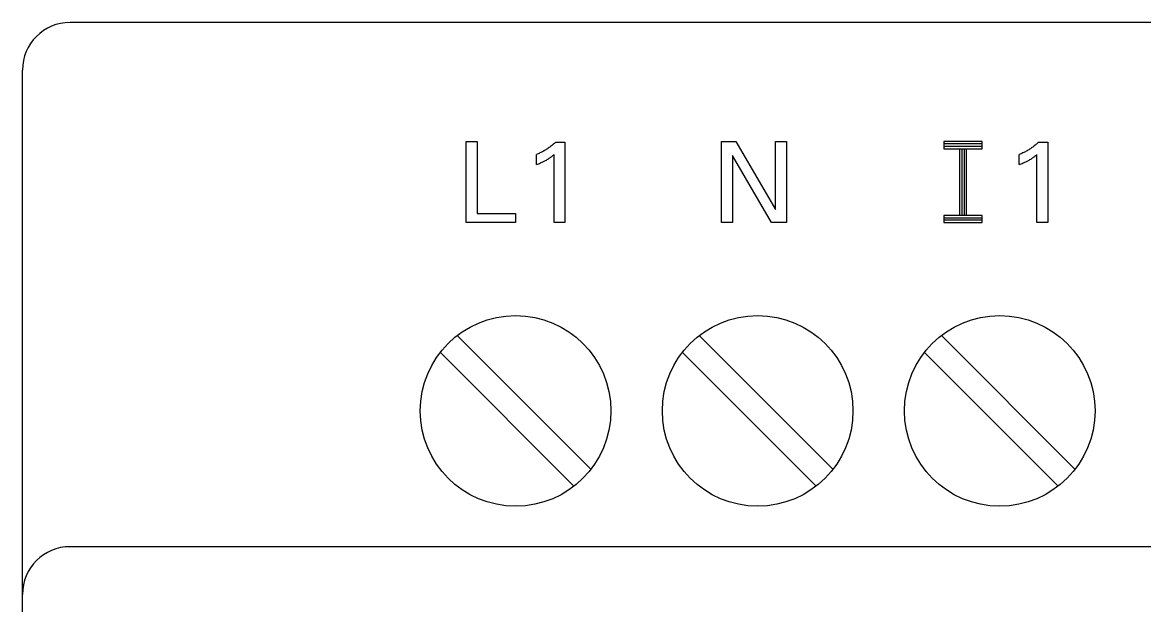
# Model space of a CAD drawing. Extents: x 0 to 420, y 0 to 297.
# Drawn here: x 133.06 to 156.61, y 236.23 to 248.47 of the extents above; entities that cross this region are included whole.
import ezdxf

# ---------------------------------------------------------------- set-up
doc = ezdxf.new("R2010")
doc.units = 0
doc.header["$LTSCALE"] = 23.1
doc.layers.add('10000_FRONT', color=7, linetype='CONTINUOUS')

msp = doc.modelspace()

# ---------------------------------------------------------------- linework, layer by layer
at = {"layer": '10000_FRONT', "color": 7, "linetype": 'CONTINUOUS'}
for p, q in [((203.56, 248.468), (134.06, 248.468)), ((133.06, 159.468), (133.06, 247.468)), ((142.37, 244.268), (142.37, 245.968)), ((142.37, 245.968), (142.603, 245.968)), ((142.603, 245.968), (142.603, 244.461)), ((144.145, 245.865), (144.129, 245.853)), ((144.161, 245.878), (144.145, 245.865)), ((144.177, 245.891), (144.161, 245.878)), ((144.193, 245.904), (144.177, 245.891)), ((144.208, 245.917), (144.193, 245.904)), ((144.223, 245.931), (144.208, 245.917)), ((144.238, 245.945), (144.223, 245.931)), ((144.253, 245.959), (144.238, 245.945)), ((144.253, 245.959), (144.446, 245.959)), ((144.446, 245.959), (144.446, 244.268)), ((147.73, 244.268), (147.73, 245.968)), ((147.73, 245.968), (148.033, 245.968)), ((148.033, 245.968), (148.863, 244.543)), ((148.863, 244.543), (148.863, 245.968)), ((148.863, 245.968), (149.094, 245.968)), ((149.094, 245.968), (149.094, 244.268)), ((152.4, 245.968), (152.4, 245.818)), ((153.2, 245.968), (152.4, 245.968)), ((153.2, 245.918), (152.4, 245.918)), ((153.2, 245.868), (152.4, 245.868)), ((153.2, 245.818), (153.2, 245.968)), ((154.279, 245.865), (154.263, 245.853)), ((154.295, 245.878), (154.279, 245.865)), ((154.311, 245.891), (154.295, 245.878)), ((154.327, 245.904), (154.311, 245.891)), ((154.342, 245.917), (154.327, 245.904)), ((154.358, 245.931), (154.342, 245.917)), ((154.373, 245.945), (154.358, 245.931)), ((154.387, 245.959), (154.373, 245.945)), ((154.387, 245.959), (154.58, 245.959)), ((154.58, 245.959), (154.58, 244.268)), ((143.865, 245.705), (143.846, 245.697)), ((143.846, 245.485), (143.846, 245.697)), ((143.884, 245.713), (143.865, 245.705)), ((143.902, 245.721), (143.884, 245.713)), ((143.921, 245.729), (143.902, 245.721)), ((143.939, 245.738), (143.921, 245.729)), ((143.957, 245.747), (143.939, 245.738)), ((143.975, 245.756), (143.957, 245.747)), ((143.993, 245.766), (143.975, 245.756)), ((144.011, 245.776), (143.993, 245.766)), ((144.028, 245.786), (144.011, 245.776)), ((144.045, 245.797), (144.028, 245.786)), ((144.062, 245.807), (144.045, 245.797)), ((144.079, 245.818), (144.062, 245.807)), ((144.096, 245.83), (144.079, 245.818)), ((144.112, 245.841), (144.096, 245.83)), ((144.129, 245.853), (144.112, 245.841)), ((144.116, 245.619), (144.127, 245.626)), ((144.127, 245.626), (144.137, 245.634)), ((144.137, 245.634), (144.148, 245.641)), ((144.148, 245.641), (144.159, 245.649)), ((144.159, 245.649), (144.171, 245.658)), ((144.171, 245.658), (144.182, 245.667)), ((144.182, 245.667), (144.194, 245.676)), ((144.194, 245.676), (144.206, 245.686)), ((144.206, 245.686), (144.218, 245.696)), ((144.218, 244.268), (144.218, 245.696)), ((147.961, 245.678), (147.961, 244.268)), ((148.782, 244.268), (147.961, 245.678)), ((152.4, 245.818), (153.2, 245.818)), ((152.725, 245.818), (152.725, 244.418)), ((152.775, 245.818), (152.775, 244.418)), ((152.825, 245.818), (152.825, 244.418)), ((152.875, 244.418), (152.875, 245.818)), ((153.999, 245.705), (153.98, 245.697)), ((153.98, 245.485), (153.98, 245.697)), ((154.018, 245.713), (153.999, 245.705)), ((154.036, 245.721), (154.018, 245.713)), ((154.055, 245.729), (154.036, 245.721)), ((154.073, 245.738), (154.055, 245.729)), ((154.091, 245.747), (154.073, 245.738)), ((154.109, 245.756), (154.091, 245.747)), ((154.127, 245.766), (154.109, 245.756)), ((154.145, 245.776), (154.127, 245.766)), ((154.162, 245.786), (154.145, 245.776)), ((154.179, 245.797), (154.162, 245.786)), ((154.196, 245.807), (154.179, 245.797)), ((154.213, 245.818), (154.196, 245.807)), ((154.23, 245.83), (154.213, 245.818)), ((154.247, 245.841), (154.23, 245.83)), ((154.263, 245.853), (154.247, 245.841)), ((154.25, 245.619), (154.261, 245.626)), ((154.261, 245.626), (154.271, 245.634)), ((154.271, 245.634), (154.282, 245.641)), ((154.282, 245.641), (154.293, 245.649)), ((154.293, 245.649), (154.305, 245.658)), ((154.305, 245.658), (154.316, 245.667)), ((154.316, 245.667), (154.328, 245.676)), ((154.328, 245.676), (154.34, 245.686)), ((154.34, 245.686), (154.352, 245.696)), ((154.352, 244.268), (154.352, 245.696)), ((143.846, 245.485), (143.867, 245.494)), ((143.867, 245.494), (143.888, 245.502)), ((143.888, 245.502), (143.909, 245.511)), ((143.909, 245.511), (143.93, 245.52)), ((143.93, 245.52), (143.95, 245.529)), ((143.95, 245.529), (143.966, 245.536)), ((143.966, 245.536), (143.981, 245.543)), ((143.981, 245.543), (143.996, 245.551)), ((143.996, 245.551), (144.011, 245.558)), ((144.011, 245.558), (144.026, 245.566)), ((144.026, 245.566), (144.04, 245.574)), ((144.04, 245.574), (144.056, 245.582)), ((144.056, 245.582), (144.071, 245.591)), ((144.071, 245.591), (144.086, 245.6)), ((144.086, 245.6), (144.101, 245.609)), ((144.101, 245.609), (144.116, 245.619)), ((153.98, 245.485), (154.001, 245.494)), ((154.001, 245.494), (154.022, 245.502)), ((154.022, 245.502), (154.043, 245.511)), ((154.043, 245.511), (154.064, 245.52)), ((154.064, 245.52), (154.085, 245.529)), ((154.085, 245.529), (154.1, 245.536)), ((154.1, 245.536), (154.115, 245.543)), ((154.115, 245.543), (154.13, 245.551)), ((154.13, 245.551), (154.145, 245.558)), ((154.145, 245.558), (154.16, 245.566)), ((154.16, 245.566), (154.175, 245.574)), ((154.175, 245.574), (154.19, 245.582)), ((154.19, 245.582), (154.205, 245.591)), ((154.205, 245.591), (154.22, 245.6)), ((154.22, 245.6), (154.235, 245.609)), ((154.235, 245.609), (154.25, 245.619)), ((142.603, 244.461), (143.405, 244.461)), ((143.405, 244.461), (143.405, 244.268)), ((143.405, 244.268), (142.37, 244.268)), ((144.446, 244.268), (144.218, 244.268)), ((147.961, 244.268), (147.73, 244.268)), ((149.094, 244.268), (148.782, 244.268)), ((152.4, 244.418), (152.4, 244.268)), ((153.2, 244.418), (152.4, 244.418)), ((152.4, 244.368), (153.2, 244.368)), ((153.2, 244.318), (152.4, 244.318)), ((152.4, 244.268), (153.2, 244.268)), ((153.2, 244.268), (153.2, 244.418)), ((154.58, 244.268), (154.352, 244.268)), ((144.989, 239.093), (142.185, 241.897)), ((150.069, 239.093), (147.265, 241.897)), ((155.149, 239.093), (152.345, 241.897)), ((141.831, 241.544), (144.635, 238.74)), ((146.911, 241.544), (149.715, 238.74)), ((151.991, 241.544), (154.795, 238.74)), ((203.56, 237.468), (134.06, 237.468))]:
    msp.add_line(p, q, dxfattribs=at)
for centre in [(143.41, 240.318), (148.49, 240.318), (153.57, 240.318)]:
    msp.add_circle(centre, 2, dxfattribs=at)
for centre in [(134.06, 247.468), (134.06, 236.468)]:
    msp.add_arc(centre, 1, 90, 180, dxfattribs=at)

doc.saveas('drawing.dxf')
